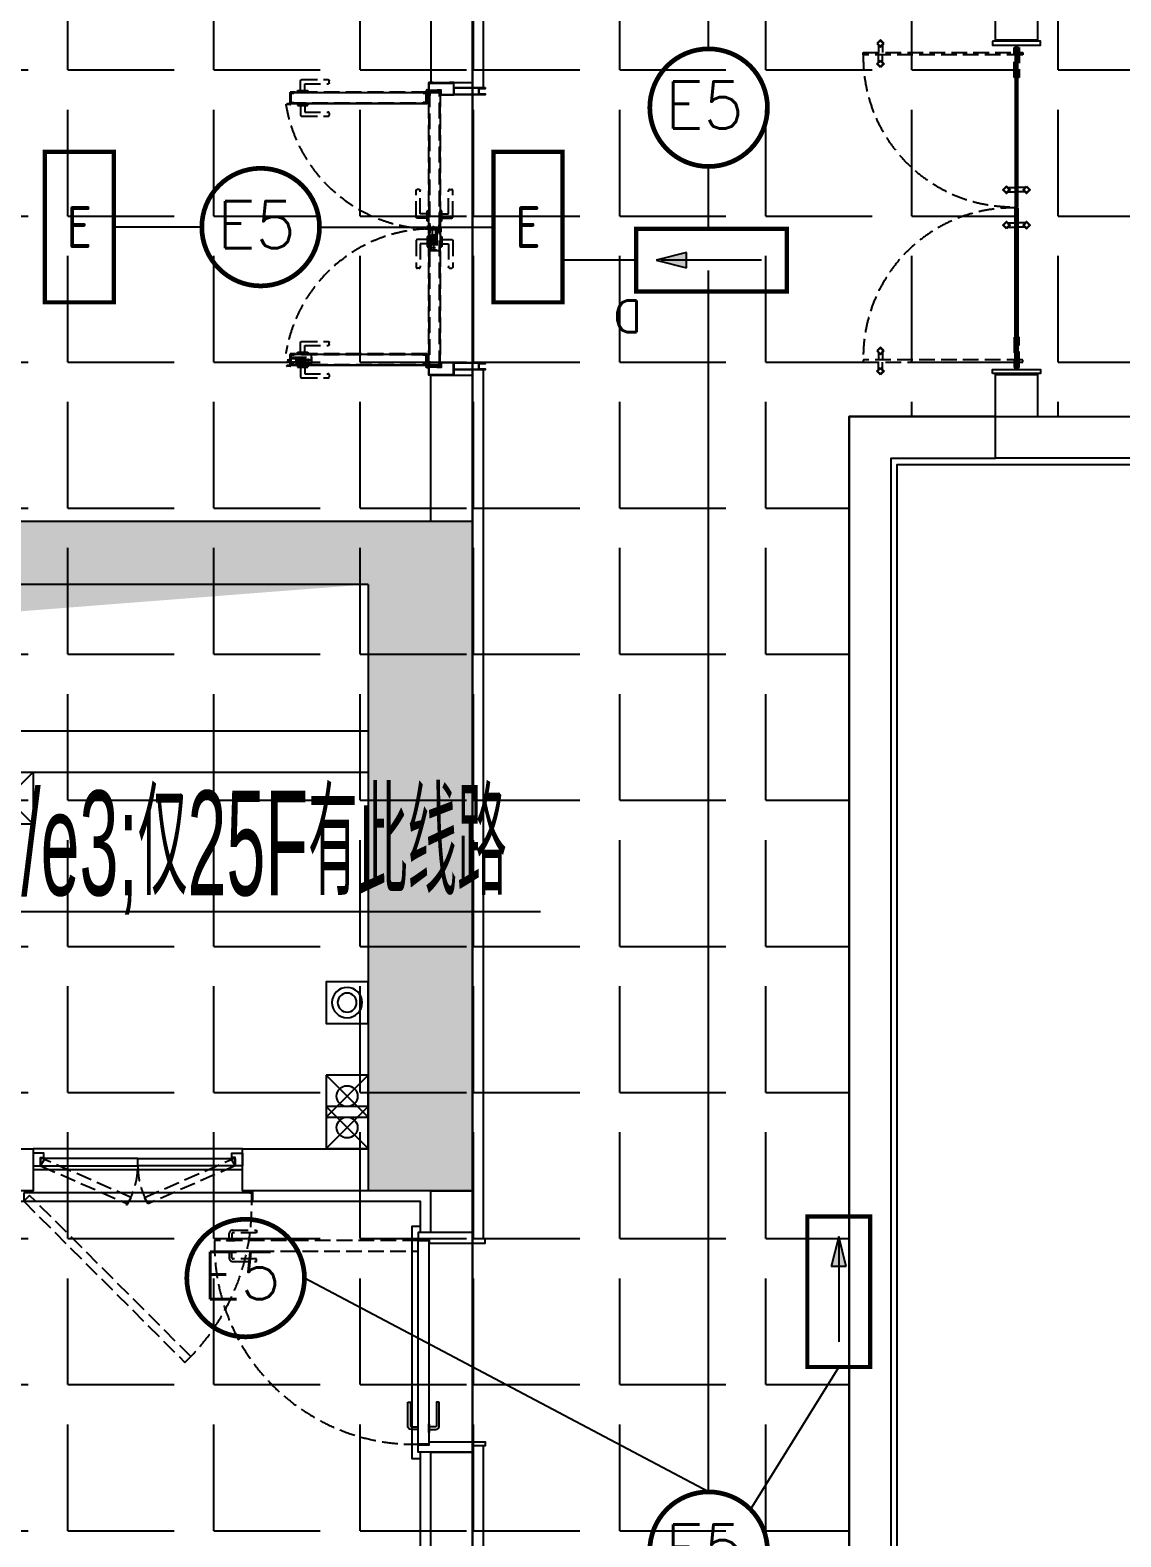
# Model space of a CAD drawing. Extents: x -284868 to 304789, y -137694 to 137894.
# Drawn here: x 147781 to 152995, y -6497 to 707 of the extents above; entities that cross this region are included whole.
import ezdxf
from ezdxf.enums import TextEntityAlignment as Align

# ---------------------------------------------------------------- set-up
doc = ezdxf.new("R2010")
doc.units = 0
doc.linetypes.add('DASH', pattern=[0.35, 0.25, -0.1])
doc.layers.get('0').update_dxf_attribs({"linetype": 'CONTINUOUS'})
for name, color, linetype in [('0-墙', 4, 'CONTINUOUS'), ('0-建筑柱体', 251, 'CONTINUOUS'), ('0-消防栓(给排水)', 9, 'CONTINUOUS'), ('0-非设计区域', 251, 'CONTINUOUS'), ('1P-DOOR-门扇', 2, 'CONTINUOUS'), ('1P-DP-门套', 2, 'CONTINUOUS'), ('1P-WFF-墙面完成面', 200, 'CONTINUOUS'), ('DIM-应急', 1, 'CONTINUOUS'), ('EQUIP-照明', 3, 'CONTINUOUS'), ('P-完成面', 42, 'CONTINUOUS'), ('P-门套', 3, 'CONTINUOUS'), ('P-门扇', 6, 'CONTINUOUS'), ('电气-标注', 7, 'CONTINUOUS')]:
    doc.layers.add(name, color=color, linetype=linetype)
doc.styles.add('_TEL_ATTDEF', font='GBENOR', dxfattribs={"width": 0.8, "height": 3, "bigfont": 'GBCBIG'})
doc.styles.add('_TEL_DIM', font='SIMPLEX', dxfattribs={"width": 0.8, "height": 3.5, "bigfont": 'HZTXT'})
doc.styles.add('HZ3', font='haiwenrs.shx', dxfattribs={"width": 0.8, "bigfont": 'haiwenhz.shx'})
pattern_1 = [(45, (-0.1692, 11.7), (-1.12253, 1.12253), []), (135, (-0.1692, 11.7), (-1.12253, -1.12253), [])]
pattern_2 = [(225, (0.1692, 38.3), (1.12253, -1.12253), []), (315, (0.1692, 38.3), (1.12253, 1.12253), [])]

# ---------------------------------------------------------------- blocks, each defined once
blk = doc.blocks.new('sgASGHHHH')
for points in [[(-94645.8, -904374), (-94145.8, -904074), (-102995.8, -904074), (-102645.8, -904374)], [(-94145.8, -904074), (-94645.8, -904374), (-94645.8, -907274), (-94145.8, -907274)]]:
    blk.add_hatch(color=256).paths.add_polyline_path(points)
at = {"color": 4}
for p, q in [((-94145.8, -904074), (-102995.8, -904074)), ((-94145.8, -904074), (-94145.8, -907274)), ((-94645.8, -904374), (-102645.8, -904374)), ((-94645.8, -904374), (-94645.8, -907274)), ((-94145.8, -907274), (-94645.8, -907274))]:
    blk.add_line(p, q, dxfattribs=at)
blk = doc.blocks.new('A$C10332E08')
for p, q in [((250, 0), (0, 250)), ((250, 250), (0, 0))]:
    blk.add_line(p, q)
blk.add_lwpolyline([(0, 250), (250, 250), (250, 0), (0, 0)], close=True)
blk = doc.blocks.new('A$C2AC726D9')
for centre in [(24949.9, -21850), (24949.9, -22000)]:
    blk.add_circle(centre, 50)
at = {"rotation": 90}
blk.add_blockref('A$C10332E08', (23449.9, -20550), dxfattribs=at)
at = {"xscale": -0.8, "yscale": 0.8, "zscale": 0.8, "rotation": 90}
for p in [(25049.9, -21750), (25049.9, -21900)]:
    blk.add_blockref('A$C10332E08', p, dxfattribs=at)
blk = doc.blocks.new('A$C2E9C7AB1')
blk.add_lwpolyline([(-200, 0), (0, 0), (0, -200), (-200, -200)], close=True)
for radius in [72.3, 45.5]:
    blk.add_circle((-100, -100), radius)
blk = doc.blocks.new('A$C3F6147FC')
at = {"xscale": -1, "rotation": 270}
blk.add_blockref('A$C2E9C7AB1', (14400, 11550), dxfattribs=at)
blk = doc.blocks.new('A$C612A7C51')
for p, q in [((0.2, 34.9), (2.5, 34.9)), ((0.2, 34.9), (0.2, -1.2)), ((2.5, 34.9), (2.5, -1.2)), ((0.2, -1.2), (0.6, -3.1))]:
    blk.add_line(p, q)
for centre, radius, start, end in [((1.4, -6.7), 5.62, 101.53696, 78.46304), ((1.4, -6.7), 3.75, 100.86771, 85.47503), ((3.5, -0.1), 3.43, 199.35235, 238.0625)]:
    blk.add_arc(centre, radius, start, end)
blk = doc.blocks.new('A$C46293241')
at = {"layer": '1P-DP-门套'}
h = blk.add_hatch(dxfattribs=at)
h.set_pattern_fill('ANSI37', color=8, scale=0.3, style=0)
h.set_pattern_definition([(45, (-55.7338, 55.9993), (-0.67352, 0.67352), []), (135, (-55.7338, 55.9993), (-0.67352, -0.67352), [])])
h.paths.add_polyline_path([(-44.4, 58), (-44.4, 56), (-55.7, 56), (-55.7, 58)])
h = blk.add_hatch(dxfattribs=at)
h.set_pattern_fill('ANSI37', color=8, scale=0.3, style=0)
h.set_pattern_definition([(45, (-40.75, 41.9725), (-0.67352, 0.67352), []), (135, (-40.75, 41.9725), (-0.67352, -0.67352), [])])
h.paths.add_polyline_path([(-38.7, 42), (-40.7, 42), (-40.7, 56.7), (-38.7, 56.7)])
at = {"layer": '1P-DP-门套', "color": 8}
for points in [[(-44.4, 58), (-44.4, 56), (-55.7, 56), (-55.7, 58)], [(-38.7, 42), (-40.7, 42), (-40.7, 56.7), (-38.7, 56.7)]]:
    blk.add_lwpolyline(points, close=True, dxfattribs=at)
at = {"layer": 'P-完成面'}
blk.add_lwpolyline([(-39.3, 40.1, 0.238815), (-38.7, 41.1), (-38.7, 58), (-60, 58), (-60, 120), (0, 120), (0, 100), (-1.2, 100), (-1.2, 118.8), (-58.8, 118.8), (-58.8, 59.2), (-37.5, 59.2), (-37.5, 40.5, -0.238815), (-38.1, 39.5), (-38.2, 39.4, 0.238815), (-38.7, 38.4), (-38.7, 1.2), (-1.2, 1.2), (-1.2, 20), (0, 20), (0, 0), (-39.9, 0), (-39.9, 39, -0.238815), (-39.4, 40), (-39.3, 40.1)], format="xyb", dxfattribs=at)
blk.add_lwpolyline([(-3.2, 113.6), (-1.2, 113.6), (-1.2, 5.6), (-3.2, 5.6)], close=True, dxfattribs=at)
blk = doc.blocks.new('A$C31043D8C')
at = {"layer": 'P-门扇', "color": 251, "linetype": 'DASH', "ltscale": 300}
for p, q in [((-25, 0), (-25, -6)), ((-25, 0), (25, 0)), ((25, 0), (25, -6)), ((-23, -8), (23, -8)), ((-10, -8), (-10, -55)), ((-5, -60), (122, -60)), ((10, -8), (10, -40)), ((10, -40), (122, -40)), ((127, -45), (127, -55))]:
    blk.add_line(p, q, dxfattribs=at)
for centre, radius, start, end in [((-23, -6), 2, 180, 270), ((-5, -55), 5, 180, 270), ((23, -6), 2, 270, 0), ((122, -45), 5, 0, 90), ((122, -55), 5, 270, 0)]:
    blk.add_arc(centre, radius, start, end, dxfattribs=at)
blk = doc.blocks.new('*U269')
at = {"layer": 'P-门扇', "linetype": 'DASH', "ltscale": 300}
h = blk.add_hatch(dxfattribs=at)
h.set_pattern_fill('ANSI37', color=251, scale=0.5, style=0)
h.set_pattern_definition(pattern_1)
h.paths.add_polyline_path([(2.3, 11.7), (2.3, 41.7), (-0.2, 41.7), (-0.2, 11.7)])
h = blk.add_hatch(dxfattribs=at)
h.set_pattern_fill('ANSI37', color=251, scale=0.2, style=0)
h.set_pattern_definition([(45, (657.35, 55.1438), (-0.449013, 0.449013), []), (135, (657.35, 55.1438), (-0.449013, -0.449013), [])])
h.paths.add_polyline_path([(657.4, 56), (669.3, 56), (669.3, 55.1), (657.4, 55.1)])
at = {"layer": 'P-门扇', "color": 251, "linetype": 'DASH', "ltscale": 300}
for points in [[(2.3, 11.7), (2.3, 41.7), (-0.2, 41.7), (-0.2, 11.7)], [(0.8, 54.2), (654.7, 54.2), (654.7, 51.2), (0.8, 51.2)], [(0.8, 3.8), (654.7, 3.8), (654.7, 0.8), (0.8, 0.8)], [(657.4, 56), (669.3, 56), (669.3, 55.1), (657.4, 55.1)]]:
    blk.add_lwpolyline(points, close=True, dxfattribs=at)
for points in [[(654.7, 57.6), (654.7, 0.8), (0.8, 0.8), (0.8, 10.8), (3.3, 10.8), (3.3, 24.1), (2.4, 24.1), (2.4, 11.6), (0, 11.6), (0, 0), (655.5, 0), (655.5, 56.8), (671.2, 56.8, 0.995191), (671.2, 57.6), (653.4, 57.6, 0.414214), (653.2, 57.4), (653.2, 55.2, -0.414214), (652.2, 54.2), (0.8, 54.2), (0.8, 42.5), (3.3, 42.5), (3.3, 24.2), (2.4, 24.2), (2.4, 41.8), (0, 41.8), (0, 55), (652.2, 55, 0.414214), (652.4, 55.2), (652.4, 57.4, -0.414214), (653.4, 58.4), (671.1, 58.4, -1), (671.2, 56), (657.4, 56), (657.4, 56.8)], [(6.5, 5), (19.8, 5), (19.8, 3.8), (19.8, 5), (6.5, 5, -0.414214), (6, 5.5), (6, 49.5, -0.414214), (6.5, 50), (19.8, 50), (19.8, 51.2), (6.5, 51.2, 0.414214), (4.8, 49.5), (4.8, 5.8, 0.414214), (6.8, 3.8), (19.8, 3.8)], [(651.4, 5), (638.2, 5), (638.2, 3.8), (638.2, 5), (651.4, 5, 0.414214), (652, 5.5), (652, 49.5, 0.414214), (651.4, 50), (638.2, 50), (638.2, 51.2), (651.4, 51.2, -0.414214), (653.2, 49.5), (653.2, 5.8, -0.414214), (651.1, 3.8), (638.2, 3.8)]]:
    blk.add_lwpolyline(points, format="xyb", dxfattribs=at)
at = {"layer": '1P-DOOR-门扇', "color": 8, "linetype": 'ByBlock', "rotation": 180}
blk.add_blockref('A$C31043D8C', (595.4, 55), dxfattribs=at)
at = {"layer": '1P-DOOR-门扇', "color": 8, "linetype": 'ByBlock', "xscale": -1}
blk.add_blockref('A$C31043D8C', (595.4, 0), dxfattribs=at)
blk = doc.blocks.new('*U270')
at = {"layer": 'P-门扇', "linetype": 'DASH', "ltscale": 300}
h = blk.add_hatch(dxfattribs=at)
h.set_pattern_fill('ANSI37', color=251, scale=0.5, style=0)
h.set_pattern_definition(pattern_1)
h.paths.add_polyline_path([(2.3, 11.7), (2.3, 41.7), (-0.2, 41.7), (-0.2, 11.7)])
h = blk.add_hatch(dxfattribs=at)
h.set_pattern_fill('ANSI37', color=251, scale=0.2, style=0)
h.set_pattern_definition([(45, (657.4896, 55.1438), (-0.449013, 0.449013), []), (135, (657.4896, 55.1438), (-0.449013, -0.449013), [])])
h.paths.add_polyline_path([(657.5, 56), (669.5, 56), (669.5, 55.1), (657.5, 55.1)])
at = {"layer": 'P-门扇', "color": 251, "linetype": 'DASH', "ltscale": 300}
for points in [[(2.3, 11.7), (2.3, 41.7), (-0.2, 41.7), (-0.2, 11.7)], [(0.8, 54.2), (654.8, 54.2), (654.8, 51.2), (0.8, 51.2)], [(0.8, 3.8), (654.8, 3.8), (654.8, 0.8), (0.8, 0.8)], [(657.5, 56), (669.5, 56), (669.5, 55.1), (657.5, 55.1)]]:
    blk.add_lwpolyline(points, close=True, dxfattribs=at)
for points in [[(654.8, 57.6), (654.8, 0.8), (0.8, 0.8), (0.8, 10.8), (3.3, 10.8), (3.3, 24.1), (2.4, 24.1), (2.4, 11.6), (0, 11.6), (0, 0), (655.6, 0), (655.6, 56.8), (671.3, 56.8, 0.995191), (671.3, 57.6), (653.5, 57.6, 0.414214), (653.3, 57.4), (653.3, 55.2, -0.414214), (652.3, 54.2), (0.8, 54.2), (0.8, 42.5), (3.3, 42.5), (3.3, 24.2), (2.4, 24.2), (2.4, 41.8), (0, 41.8), (0, 55), (652.3, 55, 0.414214), (652.5, 55.2), (652.5, 57.4, -0.414214), (653.5, 58.4), (671.3, 58.4, -1), (671.3, 56), (657.5, 56), (657.5, 56.8)], [(6.5, 5), (19.8, 5), (19.8, 3.8), (19.8, 5), (6.5, 5, -0.414214), (6, 5.5), (6, 49.5, -0.414214), (6.5, 50), (19.8, 50), (19.8, 51.2), (6.5, 51.2, 0.414214), (4.8, 49.5), (4.8, 5.8, 0.414214), (6.8, 3.8), (19.8, 3.8)], [(651.6, 5), (638.3, 5), (638.3, 3.8), (638.3, 5), (651.6, 5, 0.414214), (652.1, 5.5), (652.1, 49.5, 0.414214), (651.6, 50), (638.3, 50), (638.3, 51.2), (651.6, 51.2, -0.414214), (653.3, 49.5), (653.3, 5.8, -0.414214), (651.3, 3.8), (638.3, 3.8)]]:
    blk.add_lwpolyline(points, format="xyb", dxfattribs=at)
at = {"layer": '1P-DOOR-门扇', "color": 8, "linetype": 'ByBlock', "rotation": 180}
blk.add_blockref('A$C31043D8C', (595.6, 55), dxfattribs=at)
at = {"layer": '1P-DOOR-门扇', "color": 8, "linetype": 'ByBlock', "xscale": -1}
blk.add_blockref('A$C31043D8C', (595.6, 0), dxfattribs=at)
blk = doc.blocks.new('A$C0AC0499D')
at = {"layer": 'P-门扇', "color": 251, "linetype": 'DASH', "ltscale": 300}
for p, q in [((0, 6), (-12, 6)), ((-12, 4), (-12, 6)), ((-12, 4), (0, -6)), ((0, -10), (0, 10)), ((0, 10), (3, 10)), ((3, -10), (3, 10)), ((3, 8), (88, 8)), ((88, 8), (88, -8)), ((98.8, 0), (-13.9, 0)), ((-4, 0), (0, 0)), ((3, -10), (0, -10)), ((2, 0), (1.2, 0)), ((3, -8), (88, -8))]:
    blk.add_line(p, q, dxfattribs=at)
blk = doc.blocks.new('A$C6733057F')
at = {"layer": 'P-门扇', "color": 251, "linetype": 'DASH', "ltscale": 300}
blk.add_line((102.6, -21.2), (102.6, 21.2), dxfattribs=at)
for points in [[(3.5, 13.9), (102.6, 13.9), (102.6, -14.1), (3.5, -14.1)], [(3.5, 12.4), (101.1, 12.4), (101.1, -12.6), (3.5, -12.6)]]:
    blk.add_lwpolyline(points, dxfattribs=at)
at = {"layer": '1P-DOOR-门扇', "color": 8}
blk.add_blockref('A$C31043D8C', (60, -25), dxfattribs=at)
at = {"layer": 'P-门扇', "color": 251, "linetype": 'DASH', "ltscale": 300, "extrusion": (0, 0, -1), "zscale": -1, "rotation": 180}
blk.add_blockref('A$C0AC0499D', (0, 0), dxfattribs=at)
blk = doc.blocks.new('*U267')
at = {"layer": 'P-门扇', "linetype": 'DASH', "ltscale": 300}
h = blk.add_hatch(dxfattribs=at)
h.set_pattern_fill('ANSI37', color=251, scale=0.5, angle=180, style=0)
h.set_pattern_definition(pattern_2)
h.paths.add_polyline_path([(-2.3, 38.3), (-2.3, 8.3), (0.2, 8.3), (0.2, 38.3)])
h = blk.add_hatch(dxfattribs=at)
h.set_pattern_fill('ANSI37', color=251, scale=0.2, angle=180, style=0)
h.set_pattern_definition([(225, (-657.4896, -5.1438), (0.449013, -0.449013), []), (315, (-657.4896, -5.1438), (0.449013, 0.449013), [])])
h.paths.add_polyline_path([(-657.5, -6), (-669.5, -6), (-669.5, -5.1), (-657.5, -5.1)])
at = {"layer": 'P-门扇', "color": 251, "linetype": 'DASH', "ltscale": 300}
for points in [[(-654.8, -7.6), (-654.8, 49.2), (-0.8, 49.2), (-0.8, 39.2), (-3.3, 39.2), (-3.3, 25.9), (-2.4, 25.9), (-2.4, 38.4), (0, 38.4), (0, 50), (-655.6, 50), (-655.6, -6.8), (-671.3, -6.8, 0.995191), (-671.3, -7.6), (-653.5, -7.6, 0.414214), (-653.3, -7.4), (-653.3, -5.2, -0.414214), (-652.3, -4.2), (-0.8, -4.2), (-0.8, 7.5), (-3.3, 7.5), (-3.3, 25.8), (-2.4, 25.8), (-2.4, 8.2), (0, 8.2), (0, -5), (-652.3, -5, 0.414214), (-652.5, -5.2), (-652.5, -7.4, -0.414214), (-653.5, -8.4), (-671.3, -8.4, -1), (-671.3, -6), (-657.5, -6), (-657.5, -6.8)], [(-651.6, 45), (-638.3, 45), (-638.3, 46.2), (-638.3, 45), (-651.6, 45, 0.414214), (-652.1, 44.5), (-652.1, 0.5, 0.414214), (-651.6, 0), (-638.3, 0), (-638.3, -1.2), (-651.6, -1.2, -0.414214), (-653.3, 0.5), (-653.3, 44.2, -0.414214), (-651.3, 46.2), (-638.3, 46.2)], [(-6.5, 45), (-19.8, 45), (-19.8, 46.2), (-19.8, 45), (-6.5, 45, -0.414214), (-6, 44.5), (-6, 0.5, -0.414214), (-6.5, 0), (-19.8, 0), (-19.8, -1.2), (-6.5, -1.2, 0.414214), (-4.8, 0.5), (-4.8, 44.2, 0.414214), (-6.8, 46.2), (-19.8, 46.2)]]:
    blk.add_lwpolyline(points, format="xyb", dxfattribs=at)
for points in [[(-0.8, 46.2), (-654.8, 46.2), (-654.8, 49.2), (-0.8, 49.2)], [(-2.3, 38.3), (-2.3, 8.3), (0.2, 8.3), (0.2, 38.3)], [(-657.5, -6), (-669.5, -6), (-669.5, -5.1), (-657.5, -5.1)], [(-0.8, -4.2), (-654.8, -4.2), (-654.8, -1.2), (-0.8, -1.2)]]:
    blk.add_lwpolyline(points, close=True, dxfattribs=at)
at = {"layer": 'P-门扇', "color": 251, "linetype": 'DASH', "ltscale": 300, "extrusion": (0, 0, -1), "zscale": -1, "rotation": 180}
blk.add_blockref('A$C31043D8C', (595.6, 50), dxfattribs=at)
at = {"layer": 'P-门扇', "color": 251, "linetype": 'DASH', "ltscale": 300}
blk.add_blockref('A$C6733057F', (-655.6, 20), dxfattribs=at)
blk = doc.blocks.new('*U268')
at = {"layer": 'P-门扇', "linetype": 'DASH', "ltscale": 300}
h = blk.add_hatch(dxfattribs=at)
h.set_pattern_fill('ANSI37', color=251, scale=0.5, angle=180, style=0)
h.set_pattern_definition(pattern_2)
h.paths.add_polyline_path([(-2.3, 38.3), (-2.3, 8.3), (0.2, 8.3), (0.2, 38.3)])
h = blk.add_hatch(dxfattribs=at)
h.set_pattern_fill('ANSI37', color=251, scale=0.2, angle=180, style=0)
h.set_pattern_definition([(225, (-657.35, -5.1438), (0.449013, -0.449013), []), (315, (-657.35, -5.1438), (0.449013, 0.449013), [])])
h.paths.add_polyline_path([(-657.4, -6), (-669.3, -6), (-669.3, -5.1), (-657.4, -5.1)])
at = {"layer": 'P-门扇', "color": 251, "linetype": 'DASH', "ltscale": 300}
for points in [[(-654.7, -7.6), (-654.7, 49.2), (-0.8, 49.2), (-0.8, 39.2), (-3.3, 39.2), (-3.3, 25.9), (-2.4, 25.9), (-2.4, 38.4), (0, 38.4), (0, 50), (-655.5, 50), (-655.5, -6.8), (-671.2, -6.8, 0.995191), (-671.2, -7.6), (-653.4, -7.6, 0.414214), (-653.2, -7.4), (-653.2, -5.2, -0.414214), (-652.2, -4.2), (-0.8, -4.2), (-0.8, 7.5), (-3.3, 7.5), (-3.3, 25.8), (-2.4, 25.8), (-2.4, 8.2), (0, 8.2), (0, -5), (-652.2, -5, 0.414214), (-652.4, -5.2), (-652.4, -7.4, -0.414214), (-653.4, -8.4), (-671.1, -8.4, -1), (-671.2, -6), (-657.4, -6), (-657.4, -6.8)], [(-651.5, 45), (-638.2, 45), (-638.2, 46.2), (-638.2, 45), (-651.5, 45, 0.414214), (-652, 44.5), (-652, 0.5, 0.414214), (-651.5, 0), (-638.2, 0), (-638.2, -1.2), (-651.5, -1.2, -0.414214), (-653.2, 0.5), (-653.2, 44.2, -0.414214), (-651.2, 46.2), (-638.2, 46.2)], [(-6.5, 45), (-19.8, 45), (-19.8, 46.2), (-19.8, 45), (-6.5, 45, -0.414214), (-6, 44.5), (-6, 0.5, -0.414214), (-6.5, 0), (-19.8, 0), (-19.8, -1.2), (-6.5, -1.2, 0.414214), (-4.8, 0.5), (-4.8, 44.2, 0.414214), (-6.8, 46.2), (-19.8, 46.2)]]:
    blk.add_lwpolyline(points, format="xyb", dxfattribs=at)
for points in [[(-0.8, 46.2), (-654.7, 46.2), (-654.7, 49.2), (-0.8, 49.2)], [(-2.3, 38.3), (-2.3, 8.3), (0.2, 8.3), (0.2, 38.3)], [(-657.4, -6), (-669.3, -6), (-669.3, -5.1), (-657.4, -5.1)], [(-0.8, -4.2), (-654.7, -4.2), (-654.7, -1.2), (-0.8, -1.2)]]:
    blk.add_lwpolyline(points, close=True, dxfattribs=at)
at = {"layer": 'P-门扇', "color": 251, "linetype": 'DASH', "ltscale": 300, "extrusion": (0, 0, -1), "zscale": -1, "rotation": 180}
blk.add_blockref('A$C31043D8C', (595.5, 50), dxfattribs=at)
at = {"layer": 'P-门扇', "color": 251, "linetype": 'DASH', "ltscale": 300}
blk.add_blockref('A$C6733057F', (-655.5, 20), dxfattribs=at)
blk = doc.blocks.new('A$C7A897201')
at = {"layer": 'P-门套'}
for points in [[(0, -60), (35, -60), (35, -20), (50, -20), (50, 0), (0, 0), (0, -60)], [(1000, -60), (965, -60), (965, -20), (950, -20), (950, 0), (1000, 0), (1000, -60)]]:
    blk.add_lwpolyline(points, dxfattribs=at)
at = {"layer": 'P-门扇'}
for points in [[(35, -60), (500, -60), (500, -25), (35, -25)], [(965, -60), (500, -60), (500, -25), (965, -25)]]:
    blk.add_lwpolyline(points, close=True, dxfattribs=at)
at = {"layer": 'P-门扇', "color": 251, "linetype": 'DASH', "ltscale": 300}
for points in [[(35, -60), (451.1, -242.5), (468.6, -212.2), (52.5, -29.7)], [(965, -60), (548.9, -242.5), (531.4, -212.2), (947.5, -29.7)]]:
    blk.add_lwpolyline(points, close=True, dxfattribs=at)
for centre, start, end in [((135, -60), 328.59804, 0), ((865, -60), 180, 211.40196)]:
    blk.add_arc(centre, 365, start, end, dxfattribs=at)
blk = doc.blocks.new('执手1')
at = {"layer": 'P-门扇', "color": 251}
blk.add_lwpolyline([(49.5, 123.8), (37.5, 123.8), (37.5, 11.2, -0.414214), (32.5, 6.2), (2.5, 6.2), (2.5, -6.2), (34.5, -6.2, 0.414214), (49.5, 8.8), (49.5, 123.8)], format="xyb", dxfattribs=at)
blk.add_lwpolyline([(0, 20), (1, 20, -0.414214), (2.5, 18.5), (2.5, -18.5, -0.414214), (1, -20), (0, -20)], format="xyb", close=True, dxfattribs=at)
blk = doc.blocks.new('A$Cd1c035f1')
at = {"layer": 'P-门扇', "color": 251, "linetype": 'DASH', "ltscale": 300}
blk.add_lwpolyline([(0, 0), (-974, 0), (-974, -50), (0, -50)], close=True, dxfattribs=at)
for points in [[(-877, 0), (-877, 1, 0.414214), (-878.5, 2.5), (-915.5, 2.5, 0.414214), (-917, 1), (-917, 0)], [(-877, -50), (-877, -51, -0.414214), (-878.5, -52.5), (-915.5, -52.5, -0.414214), (-917, -51), (-917, -50)]]:
    blk.add_lwpolyline(points, format="xyb", close=True, dxfattribs=at)
for points in [[(-773.2, 49.5), (-773.2, 37.5), (-885.8, 37.5, 0.414214), (-890.8, 32.5), (-890.8, 2.5), (-903.2, 2.5), (-903.2, 34.5, -0.414214), (-888.2, 49.5), (-773.2, 49.5)], [(-773.2, -99.5), (-773.2, -87.5), (-885.8, -87.5, -0.414214), (-890.8, -82.5), (-890.8, -52.5), (-903.2, -52.5), (-903.2, -84.5, 0.414214), (-888.2, -99.5), (-773.2, -99.5)]]:
    blk.add_lwpolyline(points, format="xyb", dxfattribs=at)
blk.add_arc((-18.5, -18.5), 955.7, 178.8908, 271.1092, dxfattribs=at)
blk = doc.blocks.new('A$C7B347943')
at = {"layer": 'P-门扇', "color": 251, "linetype": 'DASH', "ltscale": 300}
for p, q in [((-9.9, 0), (9.9, 0)), ((0, -9.9), (0, 9.9))]:
    blk.add_line(p, q, dxfattribs=at)
blk.add_lwpolyline([(114, -12), (114, 12), (-30, 12), (-30, -12)], close=True, dxfattribs=at)
at = {"layer": 'P-门扇', "color": 6, "linetype": 'DASH', "ltscale": 300}
blk.add_circle((0, 0), 6, dxfattribs=at)
blk = doc.blocks.new('A$C21f4e1ae')
at = {"layer": 'P-门扇', "color": 251, "linetype": 'DASH', "ltscale": 300}
for p, q in [((-775.5, 1), (-775.5, -34)), ((-755.5, 1), (-755.5, -34)), ((-775.5, -81), (-775.5, -46)), ((-755.5, -81), (-755.5, -46)), ((-775.5, -1469), (-775.5, -1504)), ((-755.5, -1469), (-755.5, -1504)), ((-775.5, -1551), (-775.5, -1516)), ((-755.5, -1551), (-755.5, -1516))]:
    blk.add_line(p, q, dxfattribs=at)
at = {"layer": 'P-门扇', "color": 8}
for p, q in [((-120, -10), (-120, -772.5)), ((-110, -10), (-110, -772.5)), ((-120, -1540), (-120, -777.5)), ((-110, -1540), (-110, -777.5))]:
    blk.add_line(p, q, dxfattribs=at)
at = {"layer": 'P-门扇', "color": 251}
for p, q in [((-156, -680.5), (-121, -680.5)), ((-156, -700.5), (-121, -700.5)), ((-74, -680.5), (-109, -680.5)), ((-74, -700.5), (-109, -700.5)), ((-156, -849.5), (-121, -849.5)), ((-74, -849.5), (-109, -849.5)), ((-156, -869.5), (-121, -869.5)), ((-74, -869.5), (-109, -869.5))]:
    blk.add_line(p, q, dxfattribs=at)
at = {"layer": 'P-门扇', "color": 251, "linetype": 'DASH', "ltscale": 300}
for points in [[(-748, 8.5), (-765.5, 26), (-783, 8.5), (-765.5, -9)], [(-752.2, 8.5), (-765.5, 21.8), (-778.8, 8.5), (-765.5, -4.8)], [(-847.5, -35), (-846.5, -34), (-86, -34), (-85, -35), (-85, -45), (-86, -46), (-846.5, -46), (-847.5, -45)], [(-748, -88.5), (-765.5, -106), (-783, -88.5), (-765.5, -71)], [(-752.2, -88.5), (-765.5, -101.8), (-778.8, -88.5), (-765.5, -75.2)], [(-847.5, -1515), (-846.5, -1516), (-86, -1516), (-85, -1515), (-85, -1505), (-86, -1504), (-846.5, -1504), (-847.5, -1505)], [(-748, -1461.5), (-765.5, -1444), (-783, -1461.5), (-765.5, -1479)], [(-752.2, -1461.5), (-765.5, -1448.2), (-778.8, -1461.5), (-765.5, -1474.8)], [(-748, -1558.5), (-765.5, -1576), (-783, -1558.5), (-765.5, -1541)], [(-752.2, -1558.5), (-765.5, -1571.8), (-778.8, -1558.5), (-765.5, -1545.2)]]:
    blk.add_lwpolyline(points, close=True, dxfattribs=at)
at = {"layer": 'P-门扇'}
for points in [[(-110, -772.5), (-109, -771.5), (-109, -11), (-110, -10), (-120, -10), (-121, -11), (-121, -771.5), (-120, -772.5)], [(-110, -777.5), (-109, -778.5), (-109, -1539), (-110, -1540), (-120, -1540), (-121, -1539), (-121, -778.5), (-120, -777.5)]]:
    blk.add_lwpolyline(points, close=True, dxfattribs=at)
at = {"layer": 'P-门扇', "color": 251}
for points in [[(-163.5, -673), (-181, -690.5), (-163.5, -708), (-146, -690.5)], [(-163.5, -677.2), (-176.8, -690.5), (-163.5, -703.8), (-150.2, -690.5)], [(-66.5, -673), (-49, -690.5), (-66.5, -708), (-84, -690.5)], [(-66.5, -677.2), (-53.2, -690.5), (-66.5, -703.8), (-79.8, -690.5)], [(-163.5, -877), (-181, -859.5), (-163.5, -842), (-146, -859.5)], [(-163.5, -872.8), (-176.8, -859.5), (-163.5, -846.2), (-150.2, -859.5)], [(-66.5, -877), (-49, -859.5), (-66.5, -842), (-84, -859.5)], [(-66.5, -872.8), (-53.2, -859.5), (-66.5, -846.2), (-79.8, -859.5)]]:
    blk.add_lwpolyline(points, close=True, dxfattribs=at)
at = {"layer": 'P-门扇', "color": 251, "linetype": 'DASH', "ltscale": 300}
for centre, start, end in [((-133.7, -58.7), 178.68099, 271.31901), ((-133.7, -1491.3), 88.68099, 181.31901)]:
    blk.add_arc(centre, 714, start, end, dxfattribs=at)
at = {"layer": 'P-门扇', "extrusion": (0, 0, -1), "zscale": -1, "rotation": 270}
blk.add_blockref('A$C7B347943', (115, -40), dxfattribs=at)
at = {"layer": 'P-门扇', "rotation": 90.00000000000003}
blk.add_blockref('A$C7B347943', (-115, -1510), dxfattribs=at)
blk = doc.blocks.new('A$C2652ee14')
at = {"layer": 'P-完成面'}
for p, q in [((-200, 1600), (-200, 1595)), ((0, 1600), (0, 1595)), ((-200, 0), (-200, 5)), ((0, 0), (0, 5))]:
    blk.add_line(p, q, dxfattribs=at)
for points in [[(-215, 1595), (-215, 1575), (15, 1575), (15, 1595)], [(-215, 5), (-215, 25), (15, 25), (15, 5)]]:
    blk.add_lwpolyline(points, close=True, dxfattribs=at)
blk = doc.blocks.new('$equip_U$00000112(caizejiong)')
at = {"color": 3, "const_width": 0.03}
blk.add_lwpolyline([(0.0063, 0.375, -1), (0.0063, -0.375, -1), (0.0063, 0.375, -0.9514)], format="xyb", dxfattribs=at)
blk.add_circle((0.0063, 0), 0.375)
for p in [(0.0063, 0.375), (-0.3687, 0), (0.3813, 0), (0.0063, -0.375)]:
    blk.add_point(p)
at = {"color": 7, "style": '_TEL_DIM'}
blk.add_attdef('$TEXT$', text='', height=0.3, dxfattribs=at).set_placement((-0.0205, 0.0164), align=Align.MIDDLE_CENTER)
at = {"color": 7, "style": '_TEL_DIM', "flags": 1}
for tag in ['A', 'REMARK']:
    blk.add_attdef(tag, text='', height=0.00002, dxfattribs=at).set_placement((0, 0), align=Align.MIDDLE_CENTER)
blk = doc.blocks.new('$equip$00002534')
for p, q in [((-0.72, 0.66), (-0.72, 0)), ((0.72, 0.66), (-0.72, 0.66)), ((0.72, 0), (0.72, 0.66)), ((-0.72, 0), (0.72, 0))]:
    blk.add_line(p, q)
at = {"const_width": 0.04}
blk.add_lwpolyline([(-0.72, 0.66), (-0.72, 0), (0.72, 0), (0.72, 0.66), (-0.72, 0.66), (-0.72, 0)], dxfattribs=at)
for p in [(0, 0.66), (-0.72, 0.33), (0.72, 0.33), (0, 0)]:
    blk.add_point(p)
at = {"color": 7, "style": '_TEL_DIM'}
blk.add_attdef('$TEXT$', text='', height=0.4, dxfattribs=at).set_placement((0, 0.33), align=Align.MIDDLE_CENTER)
at = {"color": 7, "style": '_TEL_DIM', "flags": 1}
blk.add_attdef('A', text='', height=0.00002, dxfattribs=at).set_placement((0, 0), align=Align.MIDDLE_CENTER)
blk = doc.blocks.new('GDGHD')
blk.add_hatch(color=256).paths.add_polyline_path([(9279.7, 21307.6), (9279.7, 21235.6), (9423.7, 21271.6)])
for p, q in [((8799.7, 21421.6), (8799.7, 21121.6)), ((9519.7, 21421.6), (8799.7, 21421.6)), ((9519.7, 21121.6), (9519.7, 21421.6)), ((9279.7, 21307.6), (9279.7, 21235.6)), ((9423.7, 21271.6), (9279.7, 21307.6)), ((9279.7, 21235.6), (9423.7, 21271.6)), ((8799.7, 21121.6), (9519.7, 21121.6))]:
    blk.add_line(p, q)
at = {"color": 7}
blk.add_line((8919.7, 21271.6), (9399.7, 21271.6), dxfattribs=at)
at = {"const_width": 20}
blk.add_lwpolyline([(8799.7, 21421.6), (8799.7, 21121.6), (9519.7, 21121.6), (9519.7, 21421.6), (8799.7, 21421.6), (8799.7, 21121.6)], dxfattribs=at)
for p in [(9159.7, 21421.6), (8799.7, 21271.6), (9519.7, 21271.6), (9159.7, 21121.6)]:
    blk.add_point(p)
at = {"color": 7, "style": '_TEL_DIM'}
blk.add_attdef('$TEXT$', text='', height=150, dxfattribs=at).set_placement((9560.1, 21540.3), align=Align.MIDDLE_CENTER)
at = {"color": 7, "style": '_TEL_DIM', "flags": 1}
blk.add_attdef('A', text='', height=0.01, dxfattribs=at).set_placement((9159.7, 21121.6), align=Align.MIDDLE_CENTER)
blk = doc.blocks.new('$equip_U$00000089(hejunxin)')
at = {"xscale": 0.002, "yscale": 0.002, "zscale": 0.002}
blk.add_blockref('GDGHD', (-18.319, -42.243), dxfattribs=at).add_auto_attribs({'$TEXT$': 'D'})
at = {"color": 7, "style": '_TEL_DIM', "flags": 1}
for tag in ['A', 'REMARK']:
    blk.add_attdef(tag, text='', height=0.00002, dxfattribs=at).set_placement((0, 0), align=Align.MIDDLE_CENTER)
blk = doc.blocks.new('$equip$00002541')
blk.add_hatch(color=256).paths.add_polyline_path([(-0.24, 0.372), (-0.528, 0.3), (-0.24, 0.228)])
for p, q in [((-0.72, 0.6), (-0.72, 0)), ((0.72, 0.6), (-0.72, 0.6)), ((0.72, 0), (0.72, 0.6)), ((-0.24, 0.372), (-0.528, 0.3)), ((-0.528, 0.3), (-0.24, 0.228)), ((-0.24, 0.372), (-0.24, 0.228)), ((-0.72, 0), (0.72, 0))]:
    blk.add_line(p, q)
at = {"color": 7}
blk.add_line((-0.48, 0.3), (0.48, 0.3), dxfattribs=at)
at = {"const_width": 0.04}
blk.add_lwpolyline([(-0.72, 0.6), (-0.72, 0), (0.72, 0), (0.72, 0.6), (-0.72, 0.6), (-0.72, 0)], dxfattribs=at)
for p in [(0, 0.6), (-0.72, 0.3), (0.72, 0.3), (0, 0)]:
    blk.add_point(p)
at = {"color": 7, "style": '_TEL_DIM', "flags": 1}
blk.add_attdef('A', text='', height=0.00002, dxfattribs=at).set_placement((0, 0), align=Align.MIDDLE_CENTER)

msp = doc.modelspace()

# ---------------------------------------------------------------- hatches: boundary and pattern name
at = {"layer": '0-非设计区域', "ltscale": 3}
h = msp.add_hatch(dxfattribs=at)
h.set_pattern_fill('ANGLE', color=256, scale=100)
h.set_pattern_definition([(0, (-290154.35, 452446.1), (0, 698.5), [508, -190.5]), (90, (-290154.35, 452446.1), (-698.5, 4e-14), [508, -190.5])])
h.paths.add_polyline_path([(136146.5, 19007.8), (136146.5, 16857.3), (138346.5, 16857.3), (138346.5, 6107.3), (149896.5, 6107.3), (149896.5, -11492.7), (151696.5, -11492.7), (151696.5, -1140.1), (161147, -1140.1), (161147, 19007.8)])
h = msp.add_hatch(dxfattribs=at)
h.set_pattern_fill('ANGLE', color=256, scale=100)
h.set_pattern_definition([(0, (-204082.86, 452446.1), (0, 698.5), [508, -190.5]), (90, (-204082.86, 452446.1), (-698.5, 4e-14), [508, -190.5])])
h.paths.add_polyline_path([(134996.5, -11692.7), (149896.5, -11692.7), (149896.5, 6107.3), (134996.5, 6107.3)])

# ---------------------------------------------------------------- linework, layer by layer
at = {"layer": '0-墙', "ltscale": 3}
for points in [[(152396.5, 859.9), (151696.5, 859.9), (151696.5, 7907.3), (141296.5, 7907.3), (141296.5, 8107.3), (151896.5, 8107.3), (151896.5, 1059.9), (152596.5, 1059.9), (152596.5, 659.9), (152396.5, 659.9), (152396.5, 859.9)], [(152396.5, -1340.1), (152396.5, -1140.1), (151696.5, -1140.1), (151696.5, -11692.7), (151896.5, -11692.7), (151896.5, -1340.1), (152396.5, -1340.1)]]:
    msp.add_lwpolyline(points, dxfattribs=at)
at = {"layer": '0-墙'}
for points in [[(149696.5, 1957.3), (149696.5, 457.3), (149896.5, 457.3), (149896.5, 1957.3)], [(149696.5, -942.7), (149896.5, -942.7), (149896.5, -1642.7), (149696.5, -1642.7)], [(149396.5, -4642.7), (149396.5, -4842.7), (148796.5, -4842.7), (148796.5, -4642.7)], [(149696.5, -4842.7), (149896.5, -4842.7), (149896.5, -5042.7), (149696.5, -5042.7)]]:
    msp.add_lwpolyline(points, close=True, dxfattribs=at)
at = {"layer": '0-墙', "ltscale": 3}
msp.add_lwpolyline([(152396.5, -1340.1), (152396.5, -940.1), (152596.5, -940.1), (152596.5, -1140.1), (159696.5, -1140.1), (159696.5, -1340.1)], close=True, dxfattribs=at)
at = {"layer": '0-墙'}
for points in [[(141396.5, -4642.7), (144096.5, -4642.7), (144096.5, -1942.7), (144296.5, -1942.7), (144296.5, -4642.7), (146996.5, -4642.7), (146996.5, -1942.7), (147196.5, -1942.7), (147196.5, -2642.7), (149396.5, -2642.7), (149396.5, -2842.7), (147196.5, -2842.7), (147196.5, -4642.7), (147796.5, -4642.7), (147796.5, -4842.7), (143696.5, -4842.7), (143696.5, -8492.7)], [(149696.5, -7592.7), (149696.5, -6092.7), (149896.5, -6092.7), (149896.5, -7692.7)]]:
    msp.add_lwpolyline(points, dxfattribs=at)
at = {"layer": '0-墙', "color": 251}
msp.add_solid([(147196.5, -2642.7), (147196.5, -1942.7), (147305.5, -2105), (149396.5, -1942.7)], dxfattribs=at)
at = {"layer": '0-非设计区域', "ltscale": 3}
for points in [[(136146.5, 19007.8), (136146.5, 16857.3), (138346.5, 16857.3), (138346.5, 6107.3), (149896.5, 6107.3), (149896.5, -11492.7), (151696.5, -11492.7), (151696.5, -1140.1), (161147, -1140.1), (161147, 19007.8)], [(134996.5, -11692.7), (149896.5, -11692.7), (149896.5, 6107.3), (134996.5, 6107.3)]]:
    msp.add_lwpolyline(points, close=True, dxfattribs=at)
at = {"layer": '1P-WFF-墙面完成面'}
msp.add_lwpolyline([(149696.5, -5042.7), (149636.5, -5042.7)], dxfattribs=at)
at = {"layer": 'DIM-应急'}
for points in [[(151024.6, 617.7), (151024.6, 6220), (150867.7, 6722.4)], [(151024.6, -242.4), (151024.6, 55.2)], [(148601.9, -234.6), (148181.3, -234.6)], [(149164.4, -234.6), (149996.5, -234.6)], [(150678.4, -392.4), (150326.5, -392.4)], [(151024.6, -6282.3), (151024.6, -442.4)], [(151024.6, -6282.3), (149092.5, -5259.9)], [(151224.7, -6365.9), (151646.5, -5685.2)]]:
    msp.add_lwpolyline(points, dxfattribs=at)
at = {"layer": 'P-完成面'}
for points in [[(149946.5, 5167.3), (149946.5, 432.3)], [(149946.5, -917.7), (149946.5, -5072.7)], [(151616.5, -11722.7), (151926.5, -11722.7), (151926.5, -1370.1), (159696.5, -1370.1)], [(149696.5, -6092.7), (149646.5, -6092.7), (149646.5, -7542.7), (149296.5, -7542.7), (149296.5, -8242.7), (147496.5, -8242.7), (147496.5, -6942.7), (147346.5, -6942.7), (147346.5, -8442.7), (143746.5, -8442.7), (143746.5, -4892.7), (147346.5, -4892.7), (147346.5, -5742.7), (147496.5, -5742.7), (147496.5, -4892.7), (149646.5, -4892.7), (149646.5, -5042.7)], [(148829.5, -4851.7), (148841.5, -4851.7), (148841.5, -4893.7), (148840.5, -4893.7), (148840.5, -4852.7), (148829.5, -4852.7), (148829.5, -4851.7)], [(149896.5, -5042.7), (149636.5, -5042.7), (149636.5, -5077.7), (149689.5, -5077.7), (149689.5, -5092.7), (149956.5, -5092.7), (149956.5, -5072.7), (149896.5, -5072.7), (149896.5, -5042.7)], [(149896.5, -6092.7), (149636.5, -6092.7), (149636.5, -6057.7), (149689.5, -6057.7), (149689.5, -6042.7), (149956.5, -6042.7), (149956.5, -6062.7), (149896.5, -6062.7), (149896.5, -6092.7)], [(149946.5, -6062.7), (149946.5, -7662.7)]]:
    msp.add_lwpolyline(points, dxfattribs=at)
for points in [[(149956.5, 432.3), (149956.5, 427.3), (149926.5, 427.3), (149926.5, 402.3), (149956.5, 402.3), (149956.5, 397.3), (149806.5, 397.3), (149806.5, 432.3)], [(149806.5, 397.3), (149806.5, 402.3), (149806.5, 402.3), (149806.5, 397.3)], [(149955, 430.8), (149955, 428.8), (149925, 428.8), (149925, 400.8), (149955, 400.8), (149955, 398.8), (149808, 398.8), (149808, 430.8)], [(149956.5, -882.7), (149956.5, -887.7), (149926.5, -887.7), (149926.5, -912.7), (149956.5, -912.7), (149956.5, -917.7), (149806.5, -917.7), (149806.5, -882.7)], [(149955, -884.2), (149955, -886.2), (149925, -886.2), (149925, -914.2), (149955, -914.2), (149955, -916.2), (149808, -916.2), (149808, -884.2)], [(147750.5, -4852.7), (147750.5, -4892.7), (148840.5, -4892.7), (148840.5, -4852.7)], [(148845.5, -4842.7), (148844.5, -4842.7), (148844.5, -4893.7), (148845.5, -4893.7)]]:
    msp.add_lwpolyline(points, close=True, dxfattribs=at)
at = {"layer": 'P-门扇'}
for p, q in [((148796.1, -4642.7), (147796.1, -4642.7)), ((148796.1, -4742.7), (147796.1, -4742.7))]:
    msp.add_line(p, q, dxfattribs=at)
at = {"layer": 'P-门扇', "color": 251, "linetype": 'DASH', "ltscale": 300}
msp.add_lwpolyline([(147778.8, -4864.4), (147750.6, -4892.7), (148521.3, -5663.4), (148549.5, -5635.2)], close=True, dxfattribs=at)
at = {"layer": 'P-门扇'}
msp.add_lwpolyline([(149646.5, -5012.7), (149606.5, -5012.7), (149606.5, -6122.7), (149646.5, -6122.7)], dxfattribs=at)
msp.add_lwpolyline([(149636.5, -5080.7), (149686.5, -5080.7), (149686.5, -6054.7), (149636.5, -6054.7)], close=True, dxfattribs=at)
at = {"layer": 'P-门扇', "color": 251, "linetype": 'DASH', "ltscale": 300}
for centre, radius, start, end in [((149704.5, 467.4), 710.3, 189.27015, 268.5473), ((149704.5, -952.8), 710.3, 91.4527, 170.72985), ((147798.9, -4912.7), 1041.8, 313.89711, 1.1013)]:
    msp.add_arc(centre, radius, start, end, dxfattribs=at)
at = {"layer": '电气-标注'}
msp.add_line((146525.2, -3507.5), (150220.2, -3507.5), dxfattribs=at)

# ---------------------------------------------------------------- block references
at = {"layer": '0-建筑柱体'}
msp.add_blockref('sgASGHHHH', (244042.3, 902431.3), dxfattribs=at)
at = {"layer": '0-消防栓(给排水)', "color": 0}
for name, p in [('A$C2AC726D9', (124346.5, 17459.9)), ('A$C3F6147FC', (134996.5, -15392.7))]:
    msp.add_blockref(name, p, dxfattribs=at)
at = {"layer": 'EQUIP-照明', "xscale": 750, "yscale": 750, "zscale": 750}
for p in [(151019.9, 336.5), (148878.4, -234.6), (148806.6, -5259.9), (151019.9, -6563.5)]:
    msp.add_blockref('$equip_U$00000112(caizejiong)', p, dxfattribs=at).add_auto_attribs({'$TEXT$': 'E5'})
at = {"layer": 'EQUIP-照明'}
ref = msp.add_blockref('$equip$00002534', (147851.3, -234.6), dxfattribs=dict(at, xscale=500, yscale=500, zscale=500, rotation=270))
ref.add_attrib('$TEXT$', 'E', dxfattribs={"layer": '0', "color": 7, "height": 200, "style": '_TEL_ATTDEF'}).set_placement((148016.3, -234.6), align=Align.MIDDLE_CENTER)
ref = msp.add_blockref('$equip$00002534', (149996.5, -234.6), dxfattribs=dict(at, xscale=500, yscale=500, zscale=500, rotation=270))
ref.add_attrib('$TEXT$', 'E', dxfattribs={"layer": '0', "color": 7, "height": 200, "style": '_TEL_ATTDEF'}).set_placement((150161.5, -234.6), align=Align.MIDDLE_CENTER)
at = {"layer": 'EQUIP-照明', "xscale": 500, "yscale": 500, "zscale": 500}
for name, p, rotation in [('$equip_U$00000089(hejunxin)', (151038.4, -242.4), 180), ('$equip$00002541', (151496.5, -5325.2), 270)]:
    msp.add_blockref(name, p, dxfattribs=dict(at, rotation=rotation))
at = {"layer": 'P-完成面', "ltscale": 3}
msp.add_blockref('A$C2652ee14', (152596.5, -940.1), dxfattribs=at)
at = {"layer": 'P-完成面', "xscale": -1, "rotation": 270}
msp.add_blockref('A$C46293241', (149686.5, 457.3), dxfattribs=at)
at = {"layer": 'P-完成面', "extrusion": (0, 0, -1), "xscale": -1, "zscale": -1, "rotation": 90}
msp.add_blockref('A$C46293241', (-149686.5, -942.7), dxfattribs=at)
at = {"layer": 'P-门扇', "color": 1, "ltscale": 3}
msp.add_blockref('A$C21f4e1ae', (152611.5, 634.9), dxfattribs=at)
at = {"layer": 'P-门扇', "color": 251, "linetype": 'DASH', "ltscale": 300}
for name, p, rotation in [('*U269', (149679.7, 410.6), 180), ('*U270', (149686.5, 414.4), 270), ('A$C612A7C51', (149686.5, 417.6), 270), ('*U267', (149691.5, -899.8), 270)]:
    msp.add_blockref(name, p, dxfattribs=dict(at, rotation=rotation))
for name, p in [('*U268', (149679.7, -891)), ('A$Cd1c035f1', (149636.5, -5080.7))]:
    msp.add_blockref(name, p, dxfattribs=at)
at = {"layer": 'P-门扇', "color": 251, "linetype": 'DASH', "ltscale": 300, "xscale": -1, "rotation": 270}
msp.add_blockref('A$C612A7C51', (149686.5, -903), dxfattribs=at)
at = {"layer": 'P-门扇'}
for name, p in [('A$C7A897201', (147796.1, -4662.7)), ('执手1', (149686.5, -5977.7))]:
    msp.add_blockref(name, p, dxfattribs=at)
at = {"layer": 'P-门扇', "extrusion": (0, 0, -1), "zscale": -1}
msp.add_blockref('执手1', (-149636.5, -5977.7), dxfattribs=at)

# ---------------------------------------------------------------- texts
at = {"layer": '电气-标注', "style": 'HZ3', "width": 0.5}
msp.add_text('1-25DY/e3;仅25F有此线路', height=500, dxfattribs=at).set_placement((148332.4, -3429.6), align=Align.CENTER)

doc.saveas('drawing.dxf')
